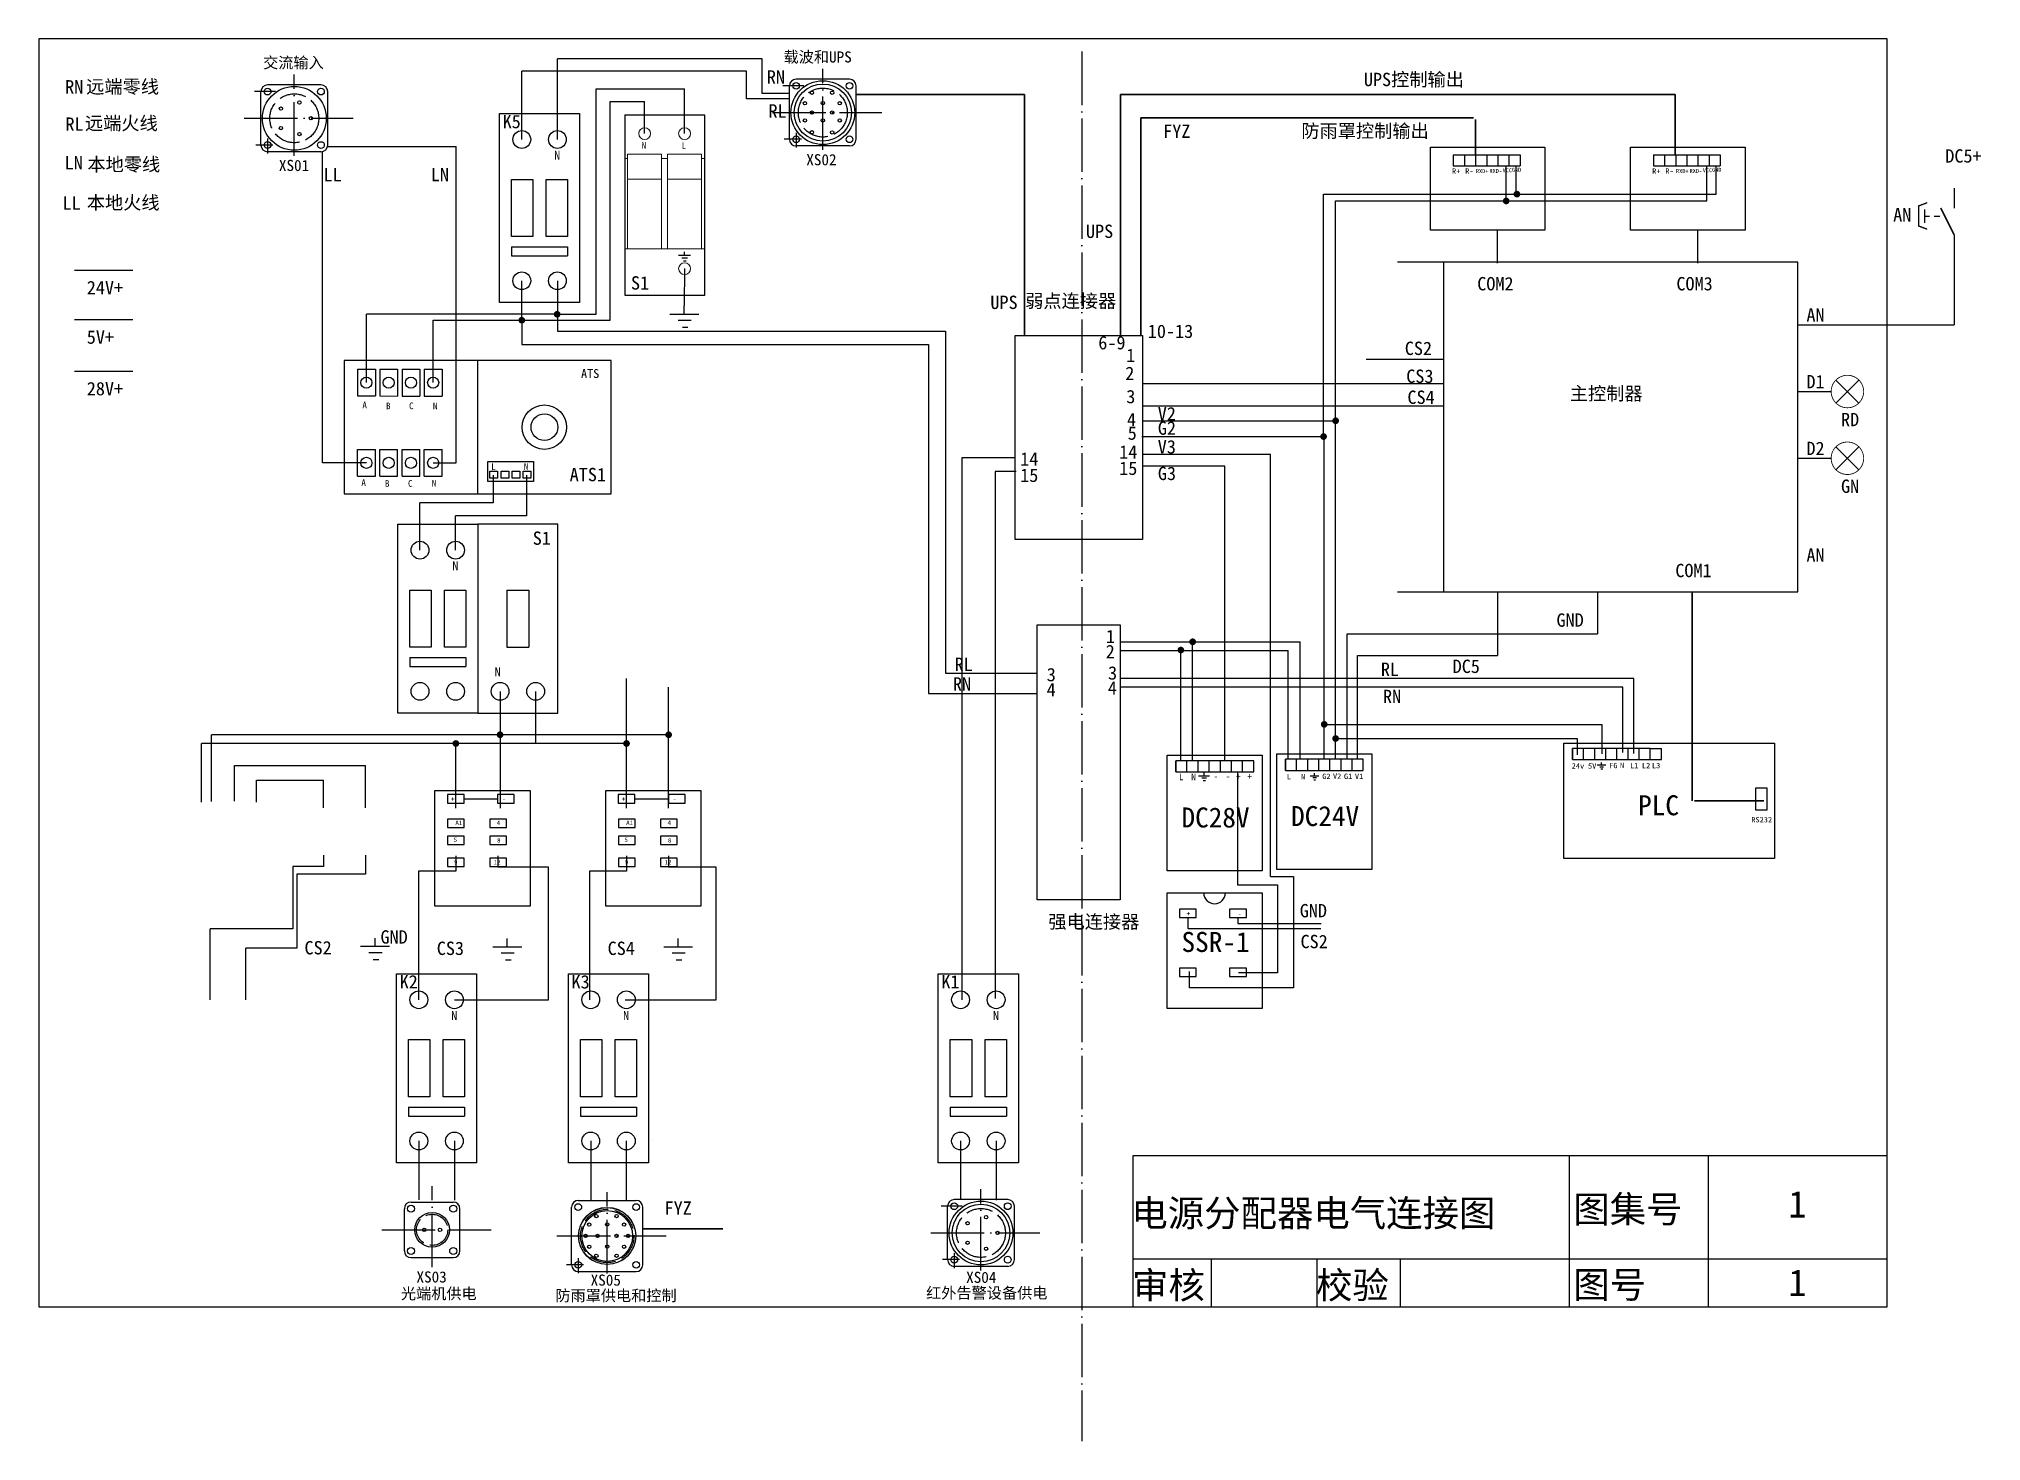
# Model space of a CAD drawing. Header units: millimetres. Extents: x -262 to 611, y 46 to 676.
import ezdxf
from ezdxf.enums import TextEntityAlignment as Align

# ---------------------------------------------------------------- set-up
doc = ezdxf.new("R2010")
doc.units = ezdxf.units.MM
for name, pattern in [('ACAD_ISO02W100', [15, 12, -3]), ('ACAD_ISO04W100', [30, 24, -3, 0, -3]), ('CONTINOUS', [2.5, 1.25, 0.25, 0.25, 0.25, 0.25, 0.25])]:
    doc.linetypes.add(name, pattern=pattern)
for name, color, linetype in [('1', 40, 'Continuous'), ('ABDE_DENG', 4, 'Continuous'), ('隐藏', 7, 'ACAD_ISO02W100')]:
    doc.layers.add(name, color=color, linetype=linetype)
doc.styles.add('HZ1', font='complex', dxfattribs={"bigfont": 'HZTXT1'})
doc.styles.get("Standard").update_dxf_attribs({"font": ''})
doc.styles.add('SYS', font='romans.shx', dxfattribs={"width": 0.7})
doc.styles.get('Standard').set_extended_font_data('SimSun')

# ---------------------------------------------------------------- blocks, each defined once
blk = doc.blocks.new('gnd')
at = {"color": 7, "linetype": 'Continuous'}
for p, q in [((161.49, 127.25), (161.49, 128.49)), ((159.32, 127.25), (163.66, 127.25)), ((160.58, 126.34), (162.54, 126.34)), ((161.21, 125.29), (162.05, 125.29))]:
    blk.add_line(p, q, dxfattribs=at)
blk = doc.blocks.new('S_321')
at = {"color": 0, "linetype": 'Continuous'}
for points in [[(0, 3.75), (0, 0)], [(0, -5), (0, -8.75)]]:
    blk.add_lwpolyline(points, dxfattribs=at)
at = {"color": 0, "linetype": 'Continuous', "const_width": 0.3}
blk.add_lwpolyline([(0, -5), (-2.5, 0)], dxfattribs=at)
at = {"color": 0, "linetype": 'CONTINOUS', "const_width": 0.3}
blk.add_lwpolyline([(-5.51, -0.23), (-5.51, -2.8)], dxfattribs=at)
at = {"color": 0}
for points in [[(-5.51, -1.52), (-4.61, -1.52)], [(-3.75, -1.52), (-2.7, -1.52)]]:
    blk.add_lwpolyline(points, dxfattribs=at)
at = {"color": 0, "linetype": 'Continuous', "style": 'SYS', "width": 0.7, "flags": 1}
for tag in ['XYVALUE', 'VALUE']:
    blk.add_attdef(tag, text='', height=0.02, dxfattribs=at).set_placement((-3.01, 6.75), align=Align.MIDDLE)
blk = doc.blocks.new('按钮开关')
at = {"layer": 'ABDE_DENG', "color": 0, "linetype": 'Continuous'}
blk.add_lwpolyline([(-4.02, 3.82, 0.2, 0.2, 0), (-5.32, 4.31, 0.2, 0.2, 0), (-5.32, 7.31, 0.2, 0.2, 0), (-4.02, 7.8, 0, 0, 0)], format="xyseb", dxfattribs=at)
at = {"layer": 'ABDE_DENG', "color": 0, "linetype": 'Continuous', "xscale": 0.8, "yscale": 0.8, "zscale": 0.8}
blk.add_blockref('S_321', (0, 7), dxfattribs=at)
blk = doc.blocks.new('S_550')
at = {"color": 0, "linetype": 'Continuous'}
for p, q in [((0.345, -0.845), (-0.345, -0.155)), ((-0.345, -0.845), (0.345, -0.155))]:
    blk.add_line(p, q, dxfattribs=at)
at = {"color": 0, "linetype": 'Continuous', "const_width": 0.025}
blk.add_lwpolyline([(-0.487, -0.5, 1), (0.487, -0.5, 1)], format="xyb", close=True, dxfattribs=at)
at = {"linetype": 'Continuous', "style": 'HZ1', "width": 0.7, "flags": 1}
for tag in ['XVALUE', 'YVALUE']:
    blk.add_attdef(tag, (0, 0), '', height=0.0002, dxfattribs=at)
blk = doc.blocks.new('指示灯')
at = {"layer": 'ABDE_DENG', "color": 0, "linetype": 'Continuous', "xscale": 10, "yscale": 10, "zscale": 10}
blk.add_blockref('S_550', (268.5, 135.5), dxfattribs=at)
blk = doc.blocks.new('KK')
for p, q in [((-1.42, -24.45), (-1.42, -26.45)), ((-1.42, -24.45), (11.18, -24.45)), ((11.18, -24.45), (11.18, -26.45)), ((-1.42, -26.45), (11.18, -26.45))]:
    blk.add_line(p, q)
for points in [[(-4.12, 5.56), (13.88, 5.56), (13.88, -36.94), (-4.12, -36.94)], [(-1.42, -9.25), (3.38, -9.25), (3.38, -22.12), (-1.42, -22.12)], [(6.38, -9.25), (11.18, -9.25), (11.18, -22.12), (6.38, -22.12)]]:
    blk.add_lwpolyline(points, close=True)
for centre in [(0.88, -0.29), (8.88, -0.29), (0.88, -32.03), (8.88, -32.03)]:
    blk.add_circle(centre, 2)
blk.add_text('N', height=2).set_placement((8.16, -4.83))
blk = doc.blocks.new('XCD5')
at = {"linetype": 'ACAD_ISO04W100'}
for p, q in [((0, -16.81), (0, 19.7)), ((-22.58, 0), (26.53, 0))]:
    blk.add_line(p, q, dxfattribs=at)
for p, q in [((-8.5, 12), (-17.91, 12)), ((-15, -12), (-15, 12)), ((12, 15), (-12, 15)), ((15, -12), (15, 12)), ((-9.62, -12), (-17.35, -12)), ((-12, -9.05), (-12, -15.76)), ((12, -15), (-12, -15))]:
    blk.add_line(p, q)
for centre, radius in [((0, 0), 14.35), ((-12, 12), 1.5), ((12, 12), 1.5), ((-6.05, 4.39), 0.75), ((2.31, 7.11), 0.75), ((7.48, 0), 0.75), ((-6.05, -4.39), 0.75), ((2.31, -7.11), 0.75), ((-12, -12), 1.5), ((12, -12), 1.5)]:
    blk.add_circle(centre, radius)
for centre, start, end in [((-12, 12), 90, 180), ((12, 12), 0, 90), ((-12, -12), 180, 270), ((12, -12), 270, 0)]:
    blk.add_arc(centre, 3, start, end)
at = {"layer": '隐藏', "linetype": 'ACAD_ISO02W100'}
blk.add_circle((0, 0), 11, dxfattribs=at)
for s, p in [('交流输入', (-14.05, 22.52)), ('XS01', (-6.93, -23.68))]:
    blk.add_text(s, height=5).set_placement(p)
blk = doc.blocks.new('ATS')
for p, q in [((60, 0), (60, -60)), ((6, -4), (14, -4)), ((6, -4), (6, -16)), ((14, -4), (14, -16)), ((16, -4), (24, -4.01)), ((16, -4), (16, -16)), ((24, -4.01), (24, -16.01)), ((26, -4.01), (34, -4.01)), ((26, -4.01), (26, -16.01)), ((34, -4.01), (34, -16.01)), ((36, -4.01), (44, -4.01)), ((36, -4.01), (36, -16.01)), ((44, -4.01), (44, -16.01)), ((6, -16), (14, -16)), ((16, -16), (24, -16.01)), ((26, -16.01), (34, -16.01)), ((36, -16.01), (44, -16.01)), ((6, -40.07), (14, -40.07)), ((6, -52.07), (6, -40.07)), ((14, -52.07), (14, -40.07)), ((16, -40.07), (24, -40.06)), ((16, -52.07), (16, -40.07)), ((24, -52.06), (24, -40.06)), ((26, -40.06), (34, -40.06)), ((26, -52.06), (26, -40.06)), ((34, -52.06), (34, -40.06)), ((36, -40.06), (44, -40.06)), ((36, -52.06), (36, -40.06)), ((44, -52.06), (44, -40.06)), ((6, -52.07), (14, -52.07)), ((16, -52.07), (24, -52.06)), ((26, -52.06), (34, -52.06)), ((36, -52.06), (44, -52.06))]:
    blk.add_line(p, q)
for points in [[(0, -60), (120, -60), (120, 0), (0, 0)], [(64.56, -45.4), (85.17, -45.4), (85.17, -54.45), (64.56, -54.45)], [(65.51, -49.8), (68.97, -49.8), (68.97, -52.9), (65.51, -52.9)], [(70.51, -49.8), (73.97, -49.8), (73.97, -52.9), (70.51, -52.9)], [(75.51, -49.8), (78.97, -49.8), (78.97, -52.9), (75.51, -52.9)], [(80.51, -49.8), (83.97, -49.8), (83.97, -52.9), (80.51, -52.9)]]:
    blk.add_lwpolyline(points, close=True)
for centre, radius in [((10, -10), 2.5), ((20, -10.01), 2.5), ((30, -10.01), 2.5), ((40, -10.01), 2.5), ((90, -30.02), 10), ((90, -30.02), 6), ((10, -46.07), 2.5), ((20, -46.06), 2.5), ((30, -46.06), 2.5), ((40, -46.06), 2.5)]:
    blk.add_circle(centre, radius)
for s, height, p in [('ATS', 4, (106.5, -7.92)), ('A', 3, (8.18, -21.58)), ('B', 3, (18.79, -21.94)), ('C', 3, (29.16, -21.94)), ('N', 3, (39.89, -21.94)), ('L', 3, (66.11, -49.33)), ('N', 3, (80.77, -49.21)), ('A', 3, (7.71, -56.47)), ('B', 3, (18.31, -56.83)), ('C', 3, (28.68, -56.83)), ('N', 3, (39.41, -56.83))]:
    blk.add_text(s, height=height).set_placement(p)
blk = doc.blocks.new('LY')
blk.add_lwpolyline([(0, -81), (36, -81), (36, 0), (0, 0)], close=True)
at = {"layer": '1', "color": 7, "linetype": 'ByBlock', "lineweight": 9}
for p, q in [((17.94, 0), (-0.06, 0)), ((35.88, 0), (17.88, 0)), ((35.88, 0), (35.88, -77.6)), ((35.88, -77.6), (35.88, 0)), ((-0.06, -19.57), (1.3, -19.57)), ((1.3, -17.5), (1.3, -60.1)), ((16.58, -17.5), (1.3, -17.5)), ((16.58, -17.5), (16.58, -60.1)), ((16.58, -19.57), (17.94, -19.57)), ((17.88, -19.57), (19.23, -19.57)), ((19.23, -17.5), (19.23, -60.1)), ((34.52, -17.5), (19.23, -17.5)), ((34.52, -17.5), (34.52, -60.1)), ((34.52, -19.57), (35.88, -19.57)), ((1.3, -28.73), (16.58, -28.73)), ((19.23, -28.73), (34.52, -28.73)), ((-0.06, -60.1), (17.94, -60.1)), ((17.88, -60.1), (35.88, -60.1))]:
    blk.add_line(p, q, dxfattribs=at)
for centre in [(8.98, -8.32), (26.92, -8.32), (26.92, -69.03)]:
    blk.add_circle(centre, 2.68, dxfattribs=at)
at = {"xscale": 1.265625, "yscale": 1.265625, "zscale": 1.265625}
blk.add_blockref('gnd', (-177.52, -224.06), dxfattribs=at)
for s, p in [('N', (7.61, -15.03)), ('L', (25.59, -15.28))]:
    blk.add_text(s, height=3).set_placement(p)
blk = doc.blocks.new('ssr')
blk.add_line((13.06, -3.68), (28.14, -3.68))
for points in [[(0, 0), (42.77, 0), (42.77, -51.99), (0, -51.99)], [(5.56, -5.55), (13.06, -5.55), (13.06, -1.8), (5.56, -1.8)], [(28.14, -5.55), (35.64, -5.55), (35.64, -1.8), (28.14, -1.8)], [(5.68, -16.54), (13.18, -16.54), (13.18, -12.79), (5.68, -12.79)], [(24.59, -16.54), (32.09, -16.54), (32.09, -12.79), (24.59, -12.79)], [(5.68, -24.2), (13.18, -24.2), (13.18, -20.45), (5.68, -20.45)], [(24.59, -24.2), (32.09, -24.2), (32.09, -20.45), (24.59, -20.45)], [(5.68, -34.15), (13.18, -34.15), (13.18, -30.4), (5.68, -30.4)], [(24.59, -34.15), (32.09, -34.15), (32.09, -30.4), (24.59, -30.4)]]:
    blk.add_lwpolyline(points, close=True)
for s, p in [('+', (7.2, -4.76)), ('-', (30.23, -4.76)), ('A1', (9.15, -15.45)), ('4', (27.76, -15.45)), ('5', (8.38, -23.07)), ('8', (27.91, -23.37)), ('9', (8.54, -33.13)), ('12', (26.38, -33.13))]:
    blk.add_text(s, height=2).set_placement(p)

msp = doc.modelspace()

# ---------------------------------------------------------------- linework, layer by layer
for p, q in [((-28.88, 630.73), (-28.88, 666.94)), ((63.22, 666.94), (-28.88, 666.94)), ((63.22, 651.48), (63.22, 666.94)), ((102.45, 657.82), (78.45, 657.82)), ((-5.23, 549.48), (-5.23, 647.78)), ((-5.23, 647.78), (10.35, 647.78)), ((10.35, 633.37), (10.35, 647.78)), ((75.55, 651.48), (63.22, 651.48)), ((81.95, 654.82), (72.54, 654.82)), ((75.45, 630.82), (75.45, 654.82)), ((105.45, 630.82), (105.45, 654.82)), ((80.83, 630.82), (73.1, 630.82)), ((78.45, 633.77), (78.45, 627.06)), ((-132.04, 627.64), (-74.41, 627.64)), ((-74.41, 485.36), (-74.41, 627.64)), ((102.45, 627.82), (78.45, 627.82)), ((363.63, 627.24), (415.06, 627.24)), ((363.63, 590.03), (363.63, 627.24)), ((373.92, 623.82), (373.92, 618.82)), ((373.92, 623.82), (403.92, 623.82)), ((378.92, 623.82), (378.92, 618.82)), ((378.92, 623.82), (378.92, 618.82)), ((378.92, 623.82), (378.92, 618.82)), ((378.92, 623.82), (378.92, 618.82)), ((378.92, 623.82), (378.92, 618.82)), ((383.92, 623.82), (383.92, 618.82)), ((388.92, 623.82), (388.92, 618.82)), ((393.92, 623.82), (393.92, 618.82)), ((398.92, 623.82), (398.92, 618.82)), ((403.92, 623.82), (403.92, 618.82)), ((415.06, 627.24), (415.06, 590.03)), ((453.63, 627.24), (505.06, 627.24)), ((453.63, 590.03), (453.63, 627.24)), ((463.92, 623.82), (463.92, 618.82)), ((463.92, 623.82), (493.92, 623.82)), ((468.92, 623.82), (468.92, 618.82)), ((468.92, 623.82), (468.92, 618.82)), ((468.92, 623.82), (468.92, 618.82)), ((468.92, 623.82), (468.92, 618.82)), ((468.92, 623.82), (468.92, 618.82)), ((473.92, 623.82), (473.92, 618.82)), ((478.92, 623.82), (478.92, 618.82)), ((483.92, 623.82), (483.92, 618.82)), ((488.92, 623.82), (488.92, 618.82)), ((493.92, 623.82), (493.92, 618.82)), ((505.06, 627.24), (505.06, 590.03)), ((373.92, 618.82), (403.92, 618.82)), ((402.16, 606.17), (402.16, 618.78)), ((463.92, 618.82), (493.92, 618.82)), ((492.16, 606.17), (492.16, 618.78)), ((315.56, 498.17), (315.56, 606.17)), ((315.56, 606.17), (402.16, 606.17)), ((403.25, 606.17), (492.16, 606.17)), ((415.06, 590.03), (363.63, 590.03)), ((393.78, 575.11), (393.78, 590.11)), ((505.06, 590.03), (453.63, 590.03)), ((483.78, 575.11), (483.78, 590.11)), ((599.06, 578.92), (599.06, 547.42)), ((28.29, 572.66), (28.13, 555.95)), ((528.78, 575.6), (348.78, 575.6)), ((369.51, 575.6), (369.51, 427.42)), ((528.78, 427.42), (528.78, 575.6)), ((-44.88, 553.16), (-44.88, 567.25)), ((-44.88, 549.48), (-44.88, 553.16)), ((-28.88, 552.17), (-28.88, 544.61)), ((-84.74, 521.41), (-84.74, 549.48)), ((-84.74, 549.48), (-44.88, 549.48)), ((-45.63, 549.48), (-5.23, 549.48)), ((-44.88, 549.48), (-44.88, 538.5)), ((528.78, 547.42), (543.78, 547.42)), ((543.78, 547.42), (599.06, 547.42)), ((-44.88, 538.5), (137.92, 538.5)), ((137.92, 538.5), (137.92, 381.73)), ((334.69, 531.9), (369.51, 531.9)), ((234.14, 521), (369.51, 521)), ((528.78, 517.42), (528.78, 517.42)), ((528.78, 517.42), (543.78, 517.42)), ((234.14, 511.02), (369.51, 511.02)), ((315.9, 352.07), (315.9, 498.01)), ((233.81, 497.18), (315.58, 497.18)), ((-84.74, 485.36), (-74.41, 485.36)), ((177.35, 481.41), (167.95, 481.41)), ((167.95, 481.41), (167.95, 244.61)), ((271.26, 483.92), (234.11, 483.92)), ((271.26, 351.24), (271.26, 483.92)), ((528.78, 487.42), (543.78, 487.42)), ((-42.79, 479.81), (-42.79, 461.52)), ((-42.79, 461.52), (-74.66, 461.52)), ((-74.66, 446.11), (-74.66, 461.52)), ((-51.66, 428.18), (-51.66, 402.44)), ((-51.66, 428.18), (-41.66, 428.18)), ((-41.66, 428.18), (-41.66, 402.44)), ((348.78, 427.42), (528.78, 427.42)), ((438.78, 427.42), (438.78, 408.56)), ((186.86, 412.5), (224.14, 412.5)), ((186.86, 288.84), (186.86, 412.5)), ((224.14, 412.5), (224.14, 288.84)), ((-51.66, 402.44), (-41.66, 402.44)), ((224.14, 404.91), (305.1, 404.91)), ((256.72, 351.45), (256.72, 405.15)), ((305.1, 352.07), (305.1, 404.91)), ((326.26, 352.07), (326.26, 408.56)), ((326.26, 408.56), (438.78, 408.56)), ((21.12, 363.11), (21.12, 384.52)), ((450.1, 384.52), (224.14, 384.52)), ((450.1, 355.11), (450.1, 384.52)), ((-54.66, 382.63), (-54.66, 363.11)), ((137.92, 381.73), (186.86, 381.73)), ((315.15, 367.79), (440.75, 367.79)), ((440.75, 367.79), (440.75, 354.59)), ((-184.46, 333.07), (-184.46, 363.11)), ((21.12, 363.11), (-184.46, 363.11)), ((-54.66, 363.11), (-54.66, 330.05)), ((21.12, 330.05), (21.12, 363.11)), ((423.59, 359.39), (518.35, 359.39)), ((423.59, 307.41), (423.59, 359.39)), ((518.35, 359.39), (518.35, 307.41)), ((-174.04, 333.3), (-174.04, 349.3)), ((-174.04, 349.3), (-115.18, 349.3)), ((-115.18, 330.31), (-115.18, 349.3)), ((249.17, 346.43), (249.17, 351.43)), ((254.17, 346.43), (254.17, 351.43)), ((259.17, 346.43), (259.17, 351.43)), ((264.17, 346.43), (264.17, 351.43)), ((269.17, 346.43), (269.17, 351.43)), ((274.17, 346.43), (274.17, 351.43)), ((279.17, 346.43), (279.17, 351.43)), ((298.44, 347.07), (298.44, 352.07)), ((303.44, 347.07), (303.44, 352.07)), ((308.44, 347.07), (308.44, 352.07)), ((313.44, 347.07), (313.44, 352.07)), ((318.44, 347.07), (318.44, 352.07)), ((323.44, 347.07), (323.44, 352.07)), ((328.44, 347.07), (328.44, 352.07)), ((427.48, 351.92), (427.48, 356.92)), ((432.48, 351.92), (432.48, 356.92)), ((437.48, 351.92), (437.48, 356.92)), ((442.48, 351.92), (442.48, 356.92)), ((447.48, 351.92), (447.48, 356.92)), ((452.48, 351.92), (452.48, 356.92)), ((457.48, 351.92), (457.48, 356.92)), ((462.48, 356.92), (467.48, 356.92)), ((462.48, 351.92), (467.48, 351.92)), ((467.48, 351.92), (467.48, 356.92)), ((-115.18, 308.95), (-115.18, 300.41)), ((-55.7, 308.69), (-55.7, 303.61)), ((21.12, 308.69), (21.12, 303.61)), ((518.35, 307.41), (423.59, 307.41)), ((-115.18, 300.41), (-145.97, 300.41)), ((-145.97, 300.41), (-145.97, 267.22)), ((-32.85, 303.61), (-55.7, 303.61)), ((-32.85, 243.97), (-32.85, 303.61)), ((42.55, 303.61), (21.12, 303.61)), ((42.55, 243.97), (42.55, 303.61)), ((224.14, 288.84), (186.86, 288.84)), ((254.53, 280.88), (254.53, 275.95)), ((277.11, 280.88), (277.11, 278.29)), ((254.53, 275.95), (314.38, 275.95)), ((277.11, 278.29), (314.47, 278.29)), ((-168.93, 243.97), (-168.93, 267.22)), ((-145.97, 267.22), (-168.93, 267.22)), ((-75.18, 243.97), (-32.85, 243.97)), ((1.63, 243.97), (42.55, 243.97)), ((-91.18, 180.49), (-91.18, 180.49)), ((-91.18, 180.49), (-91.18, 154.09)), ((-13.9, 180.49), (-13.9, 154.09)), ((13.91, 180.49), (13.91, 180.49)), ((152.37, 180.49), (152.37, 180.49)), ((152.37, 180.49), (152.37, 154.09)), ((568.98, 173.79), (229.8, 173.79)), ((229.8, 173.79), (229.8, 105.98)), ((425.98, 173.79), (425.98, 105.98)), ((488.5, 173.79), (488.5, 105.98)), ((-97.7, 131.03), (-97.7, 150.03)), ((-94.7, 153.03), (-75.7, 153.03)), ((-72.7, 131.03), (-72.7, 150.03)), ((-22.5, 124.77), (-22.5, 150.77)), ((-19.5, 153.77), (6.5, 153.77)), ((9.5, 124.77), (9.5, 150.77)), ((153.06, 151.12), (143.65, 151.12)), ((146.56, 127.12), (146.56, 151.12)), ((173.56, 154.12), (149.56, 154.12)), ((176.56, 127.12), (176.56, 151.12)), ((-94.7, 128.03), (-75.7, 128.03)), ((-17.12, 124.77), (-24.85, 124.77)), ((-19.5, 127.73), (-19.5, 121.01)), ((151.94, 127.12), (144.21, 127.12)), ((149.56, 130.07), (149.56, 123.36)), ((173.56, 124.12), (149.56, 124.12)), ((568.98, 127.33), (229.8, 127.33)), ((265.05, 127.33), (265.05, 105.98)), ((312.53, 127.33), (312.53, 105.98)), ((349.97, 127.33), (349.97, 105.98)), ((-19.5, 121.77), (6.5, 121.77))]:
    msp.add_line(p, q)
at = {"linetype": 'ACAD_ISO04W100'}
for p, q in [((206.84, 670.24), (206.84, 45.53)), ((90.45, 626.01), (90.45, 662.52)), ((67.87, 642.82), (116.98, 642.82)), ((-85.2, 123.72), (-85.2, 160.23)), ((-6.5, 120.96), (-6.5, 157.48)), ((-6.5, 120.96), (-6.5, 157.48)), ((161.56, 122.31), (161.56, 158.82)), ((-107.78, 140.53), (-58.67, 140.53)), ((-29.08, 137.77), (20.03, 137.77)), ((138.98, 139.12), (188.09, 139.12))]:
    msp.add_line(p, q, dxfattribs=at)
at = {"color": 1}
for p, q in [((56.11, 661.51), (-44.88, 661.51)), ((-44.88, 630.73), (-44.88, 661.51)), ((56.11, 648.97), (56.11, 661.51)), ((-11.46, 552.17), (-11.46, 653.46)), ((-11.46, 653.46), (28.29, 653.46)), ((28.29, 633.37), (28.29, 653.46)), ((75.55, 648.97), (56.11, 648.97)), ((-134.45, 485.35), (-134.45, 625.41)), ((-28.88, 567.25), (-28.88, 552.17)), ((-28.88, 552.17), (-114.74, 552.17)), ((-114.74, 521.41), (-114.74, 552.17)), ((-28.88, 552.17), (-11.46, 552.17)), ((-28.88, 544.61), (145.64, 544.61)), ((145.64, 544.61), (145.64, 390.74)), ((-114.74, 485.35), (-134.45, 485.35)), ((-57.8, 479.81), (-57.8, 467.38)), ((-57.8, 467.38), (-90.66, 467.38)), ((-90.66, 446.11), (-90.66, 467.38)), ((224.14, 400.99), (299.68, 400.99)), ((251.43, 351.43), (251.43, 401.18)), ((299.68, 352.07), (299.68, 400.99)), ((2.2, 359.18), (2.2, 388.41)), ((145.64, 390.74), (186.86, 390.74)), ((455.11, 388.41), (224.14, 388.41)), ((455.11, 354.69), (455.11, 388.41)), ((-38.66, 382.63), (-38.66, 359.18)), ((2.2, 359.18), (-188.86, 359.18)), ((-188.86, 332.84), (-188.86, 359.18)), ((-74.54, 330.05), (-74.54, 359.62)), ((2.2, 330.05), (2.2, 359.18)), ((-164.12, 332.84), (-164.12, 342.75)), ((-164.12, 342.75), (-134.1, 342.75)), ((-134.1, 330.31), (-134.1, 342.75)), ((-134.1, 308.95), (-134.1, 303.87)), ((-74.61, 308.69), (-74.61, 301.73)), ((2.2, 308.69), (2.2, 301.73)), ((-134.1, 303.87), (-147.88, 303.87)), ((-147.88, 303.87), (-147.88, 275.91)), ((-74.61, 301.73), (-91.29, 301.73)), ((-91.18, 243.97), (-91.18, 301.73)), ((2.2, 301.73), (-14.47, 301.73)), ((-14.37, 243.97), (-14.37, 301.73)), ((-147.88, 275.91), (-184.93, 275.91)), ((-184.93, 243.97), (-184.93, 275.91)), ((-75.18, 180.49), (-75.18, 153.84)), ((2.1, 180.49), (2.1, 153.84))]:
    msp.add_line(p, q, dxfattribs=at)
at = {"lineweight": 30}
for p, q in [((181.17, 651.01), (105.72, 651.01)), ((181.17, 651.01), (181.17, 542.89)), ((473.64, 651.01), (224.23, 651.01)), ((224.23, 651.01), (224.23, 542.75)), ((473.64, 623.82), (473.64, 651.01)), ((383, 640.44), (233.44, 640.44)), ((233.44, 640.44), (233.44, 542.9)), ((383.92, 623.82), (383.92, 639.72)), ((481.33, 427.42), (481.33, 333.33)), ((482.4, 333.33), (513.46, 333.33)), ((9.34, 140.91), (45.42, 140.91))]:
    msp.add_line(p, q, dxfattribs=at)
at = {"color": 2}
for p, q in [((397.7, 603.11), (397.7, 618.86)), ((487.95, 603.11), (487.95, 618.99)), ((321.01, 506.86), (321.01, 603.11)), ((321.01, 603.11), (397.7, 603.11)), ((396.95, 603.11), (487.95, 603.11)), ((-246.05, 571.99), (-219.79, 571.99)), ((321.01, 352.07), (321.01, 506.86)), ((234.14, 504.27), (321.01, 504.27)), ((320.26, 361.42), (429.53, 361.42)), ((429.53, 361.42), (429.53, 354.16))]:
    msp.add_line(p, q, dxfattribs=at)
at = {"color": 3}
for p, q in [((-246.05, 549.75), (-219.79, 549.75)), ((393.78, 427.42), (393.78, 398.77)), ((330.81, 352.07), (330.81, 398.77)), ((330.81, 398.77), (393.78, 398.77))]:
    msp.add_line(p, q, dxfattribs=at)
at = {"color": 5}
for p, q in [((-246.05, 526.55), (-219.79, 526.55)), ((291.72, 489.18), (234.11, 489.18)), ((291.72, 299.36), (291.72, 489.18)), ((158.55, 487.68), (152.9, 487.68)), ((152.9, 487.68), (152.9, 243.98)), ((176.73, 487.68), (158.55, 487.68)), ((276.82, 346.26), (276.82, 295.57)), ((291.72, 299.36), (302.13, 299.36)), ((302.13, 299.36), (302.13, 249.34)), ((276.82, 295.57), (294.82, 295.57)), ((294.82, 295.57), (294.82, 256.07)), ((255.26, 249.34), (255.26, 256.73)), ((294.82, 256.07), (277.39, 256.07)), ((302.13, 249.34), (255.26, 249.34)), ((168.37, 180.49), (168.37, 153.84))]:
    msp.add_line(p, q, dxfattribs=at)
for points in [[(568.98, 105.98), (568.98, 675.98), (-262.02, 675.98), (-262.02, 105.98)], [(176.86, 542.59), (234.14, 542.59), (234.14, 450.93), (176.86, 450.93)], [(-64.66, 372.81), (-28.66, 372.81), (-28.66, 457.81), (-64.66, 457.81)], [(245.28, 353.91), (288.05, 353.91), (288.05, 301.92), (245.28, 301.92)], [(249.17, 346.43), (284.17, 346.43), (284.17, 351.43), (249.17, 351.43)], [(294.56, 354.55), (337.32, 354.55), (337.32, 302.56), (294.56, 302.56)], [(298.44, 347.07), (333.44, 347.07), (333.44, 352.07), (298.44, 352.07)], [(427.48, 351.92), (462.48, 351.92), (462.48, 356.92), (427.48, 356.92)], [(509.93, 339.19), (514.93, 339.19), (514.93, 329.19), (509.93, 329.19)], [(245.22, 292.03), (287.99, 292.03), (287.99, 240.05), (245.22, 240.05)], [(250.78, 280.88), (258.28, 280.88), (258.28, 284.63), (250.78, 284.63)], [(273.36, 280.88), (280.86, 280.88), (280.86, 284.63), (273.36, 284.63)], [(250.78, 254.45), (258.28, 254.45), (258.28, 258.2), (250.78, 258.2)], [(273.36, 254.45), (280.86, 254.45), (280.86, 258.2), (273.36, 258.2)]]:
    msp.add_lwpolyline(points, close=True)
at = {"color": 2, "const_width": 1.5}
for points in [[(396.95, 603.11, 1), (398.45, 603.11, 1)], [(320.26, 504.27, 1), (321.76, 504.27, 1)], [(320.26, 361.42, 1), (321.76, 361.42, 1)]]:
    msp.add_lwpolyline(points, format="xyb", close=True, dxfattribs=at)
at = {"const_width": 1.5}
for points in [[(401.75, 606.17, 1), (403.25, 606.17, 1)], [(-45.63, 549.48, 1), (-44.13, 549.48, 1)], [(314.83, 497.18, 1), (316.33, 497.18, 1)], [(255.97, 404.91, 1), (257.47, 404.91, 1)], [(315.15, 367.79, 1), (316.65, 367.79, 1)], [(-55.41, 363.11, 1), (-53.91, 363.11, 1)], [(20.37, 363.11, 1), (21.87, 363.11, 1)]]:
    msp.add_lwpolyline(points, format="xyb", close=True, dxfattribs=at)
at = {"color": 1, "const_width": 1.5}
for points in [[(-29.74, 552.17, 1), (-28.24, 552.17, 1)], [(250.68, 401.18, 1), (252.18, 401.18, 1)], [(-75.29, 359.18, 1), (-73.79, 359.18, 1)], [(1.45, 359.18, 1), (2.95, 359.18, 1)], [(320.26, 361.42, 1), (321.76, 361.42, 1)]]:
    msp.add_lwpolyline(points, format="xyb", close=True, dxfattribs=at)
for centre, radius in [((90.45, 642.82), 14.35), ((78.45, 654.82), 1.5), ((90.45, 642.82), 12.83), ((102.45, 654.82), 1.5), ((82.37, 647.03), 0.75), ((85.57, 651.77), 0.75), ((90.45, 647.08), 0.75), ((94.65, 651.76), 0.75), ((98.06, 647.03), 0.75), ((82.37, 639.28), 0.75), ((85.57, 642.86), 0.75), ((90.45, 639.33), 0.75), ((94.65, 642.85), 0.75), ((98.06, 639.28), 0.75), ((78.45, 630.82), 1.5), ((85.57, 633.96), 0.75), ((94.65, 633.95), 0.75), ((102.45, 630.82), 1.5), ((-54.66, 382.63), 4), ((-38.66, 382.63), 4), ((-94.7, 150.03), 1.6), ((-75.7, 150.03), 1.6), ((-19.5, 150.77), 1.5), ((-6.5, 137.77), 12.85), ((-6.5, 137.77), 12.83), ((-6.5, 137.77), 11.4), ((6.5, 150.77), 1.5), ((161.56, 139.12), 14.35), ((149.56, 151.12), 1.5), ((161.56, 139.12), 12.93), ((173.56, 151.12), 1.5), ((-85.2, 140.53), 7.85), ((-88.72, 140.53), 0.75), ((-81.69, 140.53), 0.75), ((-14.57, 142.92), 0.75), ((-11.38, 146.73), 0.75), ((-6.5, 142.96), 0.75), ((-2.3, 146.72), 0.75), ((1.11, 142.92), 0.75), ((155.51, 143.51), 0.75), ((163.87, 146.23), 0.75), ((169.04, 139.12), 0.75), ((-94.7, 131.03), 1.6), ((-75.7, 131.03), 1.6), ((-16.21, 137.82), 0.75), ((-14.57, 132.94), 0.75), ((-10.82, 137.82), 0.75), ((-6.5, 132.98), 0.75), ((-2.3, 137.8), 0.75), ((1.11, 132.94), 0.75), ((2.92, 137.82), 0.75), ((155.51, 134.72), 0.75), ((163.87, 132.01), 0.75), ((-19.5, 124.77), 1.5), ((-11.38, 128.91), 0.75), ((-2.3, 128.9), 0.75), ((6.5, 124.77), 1.5), ((149.56, 127.12), 1.5), ((173.56, 127.12), 1.5)]:
    msp.add_circle(centre, radius)
for centre, radius, start, end in [((78.45, 654.82), 3, 90, 180), ((102.45, 654.82), 3, 0, 90), ((78.45, 630.82), 3, 180, 270), ((102.45, 630.82), 3, 270, 0), ((266.6, 292.03), 4.88, 180, 0), ((-94.7, 150.03), 3, 90, 180), ((-75.7, 150.03), 3, 0, 90), ((-19.5, 150.77), 3, 90, 180), ((6.5, 150.77), 3, 0, 90), ((149.56, 151.12), 3, 90, 180), ((173.56, 151.12), 3, 0, 90), ((-94.7, 131.03), 3, 180, 270), ((-75.7, 131.03), 3, 270, 0), ((-19.5, 124.77), 3, 180, 270), ((6.5, 124.77), 3, 270, 0), ((149.56, 127.12), 3, 180, 270), ((173.56, 127.12), 3, 270, 0)]:
    msp.add_arc(centre, radius, start, end)
at = {"layer": '隐藏', "linetype": 'ACAD_ISO02W100'}
for centre, radius in [((90.45, 642.82), 11), ((-6.5, 137.77), 12), ((161.56, 139.12), 11), ((-85.2, 140.53), 7)]:
    msp.add_circle(centre, radius, dxfattribs=at)

# ---------------------------------------------------------------- block references
for name, p in [('XCD5', (-147.17, 640.25)), ('LY', (1.37, 641.69)), ('ATS', (-124.74, 531.42)), ('ssr', (-83.92, 337.98)), ('ssr', (-7.11, 337.98))]:
    msp.add_blockref(name, p)
for name, p, xscale, yscale, zscale in [('KK', (-46.65, 631.3), 2, 2, 2), ('按钮开关', (599.06, 578.92), 3, 3, 3), ('gnd', (-456.34, 170.49), 3, 3, 3), ('指示灯', (148.35, 321.67), 1.5, 1.5, 1.5), ('指示灯', (148.35, 291.67), 1.5, 1.5, 1.5), ('KK', (-92.42, 446.68), 2, 2, 2), ('gnd', (295.22, 235), 0.9, 0.9, 0.9), ('gnd', (80.15, 201.56), 1.125, 1.125, 1.125), ('gnd', (166.18, 230.15), 0.9, 0.9, 0.9), ('gnd', (-595.36, -113.76), 3, 3, 3), ('gnd', (-535.88, -114.02), 3, 3, 3), ('gnd', (-459.06, -114.02), 3, 3, 3), ('KK', (-92.95, 244.54), 2, 2, 2), ('KK', (-15.66, 244.54), 2, 2, 2), ('KK', (150.61, 244.54), 2, 2, 2)]:
    msp.add_blockref(name, p, dxfattribs=dict(xscale=xscale, yscale=yscale, zscale=zscale))

# ---------------------------------------------------------------- texts
for s, height, p in [('载波和UPS', 5, (72.79, 665.34)), ('RN', 6, (-250.2, 651.41)), ('远端零线', 6, (-240.73, 651.49)), ('RN', 6, (65.28, 655.83)), ('UPS控制输出', 6, (333.7, 654.73)), ('RL', 6, (66.02, 640.55)), ('RL', 6, (-250.06, 634.63)), ('远端火线', 6, (-241.29, 635.06)), ('K5', 6, (-53.52, 635.8)), ('防雨罩控制输出', 6, (305.59, 631.58)), ('FYZ', 6, (243.47, 631.47)), ('LN', 6, (-250.43, 617.28)), ('本地零线', 6, (-240.19, 616.54)), ('XS02', 5, (83.02, 619.14)), ('DC5+', 6, (595.12, 620.34)), ('LL', 6, (-134, 611.88)), ('LN', 6, (-85.78, 611.96)), ('R+', 2.4, (373.33, 615.32)), ('R-', 2.4, (379.27, 615.32)), ('RXD+', 1.8, (384.06, 615.6)), ('RXD-', 1.8, (390.16, 615.73)), ('VCC', 1.8, (396.08, 616.02)), ('GND', 1.8, (400.23, 616.22)), ('R+', 2.4, (463.33, 615.32)), ('R-', 2.4, (469.27, 615.32)), ('RXD+', 1.8, (474.06, 615.6)), ('RXD-', 1.8, (480.16, 615.73)), ('VCC', 1.8, (486.08, 616.02)), ('GND', 1.8, (490.23, 616.22)), ('LL', 6, (-251.35, 599.18)), ('本地火线', 6, (-240.47, 599.37)), ('AN', 6, (571.68, 593.86)), ('UPS', 6, (208.75, 586.46)), ('S1', 6, (4.2, 563.25)), ('COM2', 6, (384.68, 562.9)), ('COM3', 6, (474.21, 562.9)), ('24V+', 6, (-240.47, 561.16)), ('UPS', 6, (165.79, 554.52)), ('弱点连接器', 6, (181.44, 555.16)), ('AN', 6, (532.68, 548.86)), ('5V+', 6, (-240.47, 538.91)), ('6-9', 6, (214.3, 536.38)), ('10-13', 6, (236.56, 541.51)), ('1', 6, (226.84, 530.67)), ('CS2', 6, (352.1, 533.85)), ('2', 6, (226.42, 522.59)), ('CS3', 6, (352.76, 521.3)), ('D1', 6, (532.68, 518.86)), ('28V+', 6, (-240.47, 515.72)), ('3', 6, (226.88, 512.15)), ('CS4', 6, (353.3, 511.86)), ('主控制器', 6, (426.3, 513.54)), ('4', 6, (227.2, 501.85)), ('V2', 6, (241.02, 504.44)), ('RD', 6, (548.22, 501.84)), ('5', 6, (227.52, 495.74)), ('G2', 6, (241.08, 497.98)), ('14', 6, (179.18, 484.09)), ('14', 6, (223.69, 487.22)), ('V3', 6, (241.02, 489.57)), ('D2', 6, (532.68, 488.86)), ('ATS1', 6, (-23.36, 477.09)), ('15', 6, (179.18, 476.78)), ('15', 6, (223.69, 479.91)), ('G3', 6, (241.08, 477.62)), ('GN', 6, (548.22, 471.84)), ('S1', 6, (-39.97, 448.5)), ('AN', 6, (532.68, 440.86)), ('AN', 6, (532.68, 440.86)), ('COM1', 6, (473.73, 433.96)), ('GND', 6, (420.32, 411.68)), ('2', 6, (217.63, 397.51)), ('1', 6, (217.72, 404.3)), ('N', 4, (-57.1, 389.42)), ('RL', 6, (149.68, 391.8)), ('3', 6, (191.13, 387.15)), ('3', 6, (218.69, 387.9)), ('RL', 6, (341.35, 389.55)), ('DC5', 6, (373.63, 390.88)), ('RN', 6, (148.93, 382.97)), ('4', 6, (191.04, 380.36)), ('4', 6, (218.59, 381.11)), ('RN', 6, (342.31, 377.33)), ('24v', 2.4, (427.15, 347.9)), ('5V', 2.4, (434.48, 347.9)), ('FG', 2.4, (444, 348.08)), ('N', 2.4, (448.85, 348.16)), ('L1', 2.4, (453.38, 348.07)), ('L2', 2.4, (458.72, 348.07)), ('L3', 2.4, (463.23, 348.07)), ('L', 3, (250.58, 342.69)), ('N', 3, (256.09, 342.69)), ('-', 3, (266.13, 342.91)), ('-', 3, (271.64, 343.02)), ('+', 3, (276.27, 342.9)), ('+', 3, (281.34, 342.9)), ('L', 2.4, (299.09, 343.06)), ('N', 2.4, (305.44, 343.06)), ('G2', 2.4, (314.96, 343.23)), ('V2', 2.4, (319.81, 343.32)), ('G1', 2.4, (324.75, 343.23)), ('V1', 2.4, (329.68, 343.23)), ('PLC', 9, (457, 326.91)), ('DC28V', 9, (251.7, 321.42)), ('DC24V', 9, (300.97, 322.06)), ('RS232', 2.4, (507.88, 323.72)), ('强电连接器', 6, (191.85, 276.06)), ('+', 2, (253.98, 281.67)), ('-', 2, (277.02, 281.67)), ('GND', 6, (304.88, 281.03)), ('GND', 6, (-108.41, 269.21)), ('SSR-1', 9, (251.7, 265.45)), ('CS2', 6, (305.23, 267.15)), ('CS2', 6, (-142.6, 264.37)), ('CS3', 6, (-83.12, 264.1)), ('CS4', 6, (-6.3, 264.1)), ('K2', 6, (-99.82, 249.04)), ('K3', 6, (-22.53, 249.04)), ('K1', 6, (143.73, 249.04)), ('图集号', 12, (427.87, 143.79)), ('1', 12, (524.56, 146.07)), ('FYZ', 6, (19.29, 147.32)), ('电源分配器电气连接图', 12, (229.16, 142.04)), ('审核', 12, (229.46, 109.63)), ('校验', 12, (312.18, 109.63)), ('图号', 12, (427.87, 109.88)), ('1', 12, (524.56, 110.78)), ('光端机供电', 5, (-99.25, 109.37)), ('XS03', 5, (-92.24, 116.85)), ('防雨罩供电和控制', 5, (-29.82, 108.49)), ('XS05', 5, (-13.93, 115.44)), ('红外告警设备供电', 5, (136.89, 109.66)), ('XS04', 5, (154.88, 116.67))]:
    msp.add_text(s, height=height).set_placement(p)

doc.saveas('drawing.dxf')
